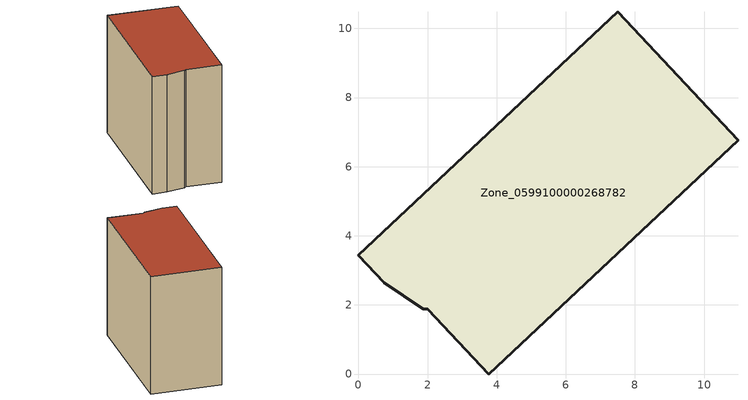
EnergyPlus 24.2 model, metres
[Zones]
Zone_0599100000268782
 floor ground (C_G): 2.01,1.88 1.86,1.89 0.74,2.65 0,3.43 7.51,10.47 10.98,6.77 3.77,0 z0
 wall outside (C_F): 3.77,0 10.98,6.77 7.51,10.47 0,3.43 0.74,2.65 1.86,1.89 2.01,1.88 3.77,0 z0:8.84
 roof outside (C_R): 1.86,1.89 2.01,1.88 3.77,0 10.98,6.77 7.51,10.47 0,3.43 0.74,2.65 z8.84
[BUILDING]
Pand.0599100000268782: North Axis=0; Terrain=City; Loads Convergence Tolerance Value=0.04; Temperature Convergence Tolerance Value=0.4; Solar Distribution=FullExterior; Maximum Number of Warmup Days=25; Minimum Number of Warmup Days=1
[Site:Location]
Rotterdam.The.Hague.AP_ZH_NLD Design_Conditions: Latitude=51.96; Longitude=4.45; Time Zone=1; Elevation=-4.5
[SITE:GROUNDTEMPERATURE:BUILDINGSURFACE]
18, 18, 18, 18, 18, 18, 18, 18, 18, 18, 18, 18
[MATERIAL] Thermal Absorptance=0.9; Solar Absorptance=0.7; Visible Absorptance=0.7
Name | Roughness | Thickness | Conductivity | Density | Specific Heat
G.TC.1992-2005 | MediumSmooth | 0.15 | 0.06 | 540 | 1210
F.TC.1992-2005 | Rough | 0.3 | 0.12 | 1920 | 840
R.TC.1992-2005 | MediumRough | 0.2 | 0.08 | 1500 | 1000
[CONSTRUCTION]
C_G: G.TC.1992-2005
C_F: F.TC.1992-2005
C_R: R.TC.1992-2005
[ZONE]
Zone_0599100000268782: Type=1; Multiplier=1; Ceiling Height=Autocalculate; Volume=Autocalculate; Floor Area=autocalculate; Part of Total Floor Area=Yes
[ZONEINFILTRATION:DESIGNFLOWRATE]
Infil_Zone_0599100000268782: Zone or ZoneList or Space or SpaceList=Zone_0599100000268782; Schedule=AlwaysOn; Design Flow Rate Calculation Method=Flow/Area; Flow Rate per Floor Area=0.0015; Constant Term Coefficient=1; Temperature Term Coefficient=0; Velocity Term Coefficient=0; Velocity Squared Term Coefficient=0
[HVACTEMPLATE:ZONE:IDEALLOADSAIRSYSTEM]
Zone_0599100000268782: Maximum Heating Supply Air Temperature=50; Minimum Cooling Supply Air Temperature=13; Maximum Heating Supply Air Humidity Ratio=0.0156; Minimum Cooling Supply Air Humidity Ratio=0.0077; Heating Limit=NoLimit; Cooling Limit=NoLimit; Dehumidification Control Type=ConstantSensibleHeatRatio; Cooling Sensible Heat Ratio=0.7; Dehumidification Setpoint=60; Humidification Control Type=None; Humidification Setpoint=30; Outdoor Air Method=None; Outdoor Air Flow Rate per Person=0.00944; Outdoor Air Flow Rate per Zone Floor Area=0; Outdoor Air Flow Rate per Zone=0; Demand Controlled Ventilation Type=None; Outdoor Air Economizer Type=NoEconomizer; Heat Recovery Type=None; Sensible Heat Recovery Effectiveness=0.7; Latent Heat Recovery Effectiveness=0.65
[ZONECONTROL:THERMOSTAT]
ThermostatControl_Zone_0599100000268782: Zone or ZoneList=Zone_0599100000268782; Control Type Schedule=DualSetpointControlType; Control 1=Thermostat_Zone_0599100000268782; Temperature Difference Between Cutout And Setpoint=0
[THERMOSTATSETPOINT:DUALSETPOINT]
Thermostat_Zone_0599100000268782: Heating Setpoint Temperature Schedule=HeatingSetpoint_Zone_0599100000268782; Cooling Setpoint Temperature Schedule=CoolingSetpoint_Zone_0599100000268782
[SCHEDULE:COMPACT]
HeatingSetpoint_Zone_0599100000268782: Through: 12/31, For: AllDays, Until: 24:00, 21
CoolingSetpoint_Zone_0599100000268782: Through: 12/31, For: AllDays, Until: 24:00, 24
DualSetpointControlType: Through: 12/31, For: AllDays, Until: 24:00, 4
AlwaysOn: Through: 12/31, For: AllDays, Until: 24:00, 1
